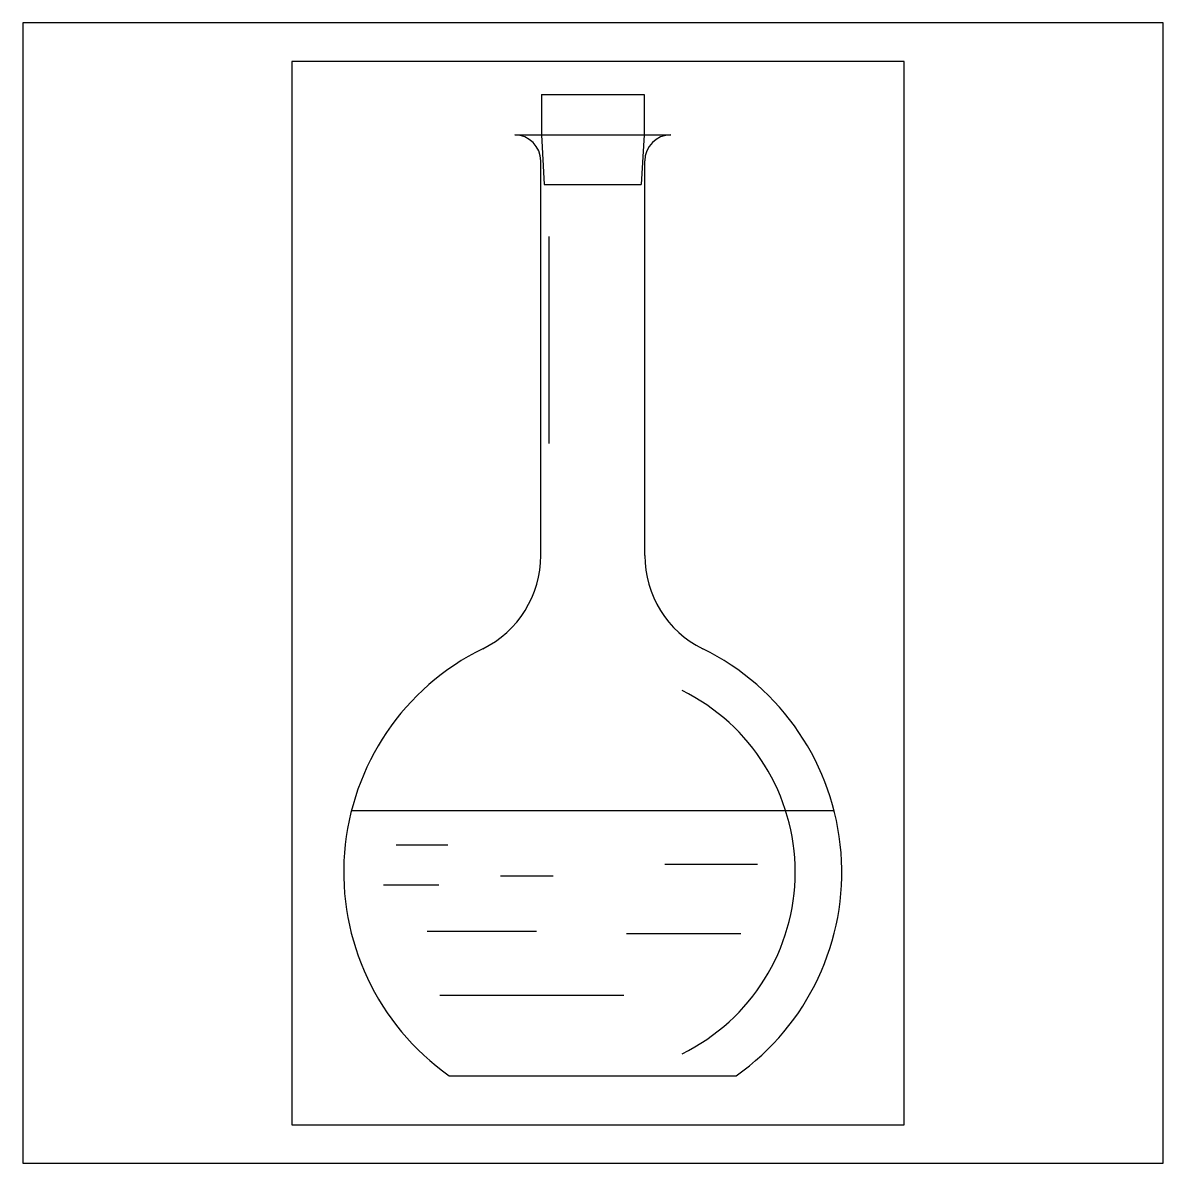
# Model space of a CAD drawing. Header units: millimetres. Extents: x 0 to 1000, y 0 to 1000.
import ezdxf

# ---------------------------------------------------------------- set-up
doc = ezdxf.new("R2010")
doc.units = ezdxf.units.MM
doc.layers.get('0').update_dxf_attribs({"color": 2})
doc.layers.add('1', color=1, linetype='Continuous')
doc.layers.add('3', color=7, linetype='Continuous')

msp = doc.modelspace()

# ---------------------------------------------------------------- linework, layer by layer
at = {"color": 2}
msp.add_lwpolyline([(0, 0), (1000, 0), (1000, 1000), (0, 1000)], close=True, dxfattribs=at)
at = {"layer": '1', "color": 1}
for p, q in [((236, 966.2), (236, 33.5)), ((772.8, 966.2), (236, 966.2)), ((772.8, 33.5), (772.8, 966.2)), ((236, 33.5), (772.8, 33.5))]:
    msp.add_line(p, q, dxfattribs=at)
at = {"layer": '3'}
for p, q in [((454.7, 937.1), (544.8, 937.1)), ((454.7, 937.1), (454.7, 901.7)), ((544.8, 937.1), (544.8, 901.7)), ((431.4, 901.7), (568.2, 901.7)), ((454.7, 901.7), (457.3, 858.2)), ((544.8, 901.7), (542.3, 858.2)), ((454.2, 532.9), (454.2, 878.9)), ((545.4, 532.9), (545.4, 878.9)), ((457.3, 858.2), (542.3, 858.2)), ((461.4, 812.7), (461.4, 631.1)), ((288.2, 309.2), (711.4, 309.2)), ((327.5, 279.1), (372.6, 279.1)), ((563.1, 262.2), (644.3, 262.2)), ((418.8, 252.1), (465, 252.1)), ((316.2, 244.2), (364.7, 244.2)), ((354.6, 203.6), (450.4, 203.6)), ((529.3, 201.4), (629.6, 201.4)), ((365.8, 147.3), (527, 147.3)), ((374, 76.7), (625.7, 76.7))]:
    msp.add_line(p, q, dxfattribs=at)
for centre, radius, start, end in [((431.4, 878.9), 22.8, 0, 90), ((568.2, 878.9), 22.8, 90, 180), ((363, 532.9), 91.2, 296.2208, 0), ((636.6, 532.9), 91.2, 180, 243.7792), ((499.8, 255.2), 218.4, 116.2208, 234.8166), ((499.8, 255.2), 218.4, 305.1834, 63.7792), ((499.8, 255.2), 177.5, 296.1993, 63.8007)]:
    msp.add_arc(centre, radius, start, end, dxfattribs=at)

doc.saveas('drawing.dxf')
